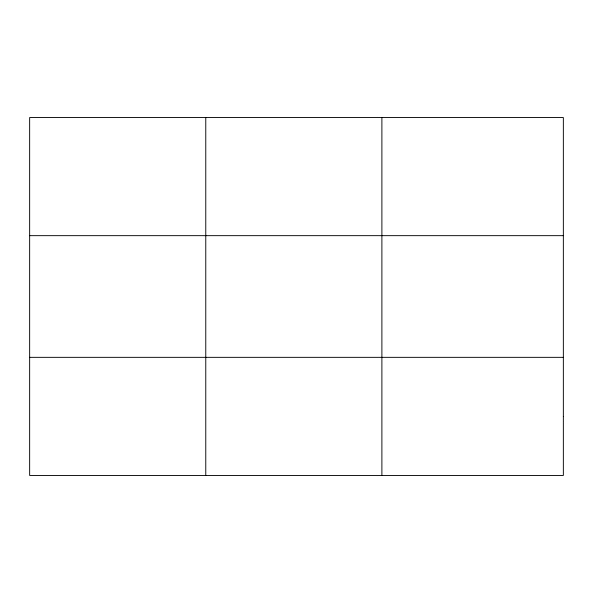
<?xml version="1.0" encoding="UTF-8"?>
<svg xmlns="http://www.w3.org/2000/svg" width="593" height="593" viewBox="0 0 593 593"><rect width="100%" height="100%" fill="white"/><g stroke="black" fill="none" stroke-linecap="round" stroke-linejoin="round"><path stroke-width="0.89" d="M205.771 475.445L205.771 117.555M381.892 475.445L381.892 117.555M29.65 235.658L563.35 235.658M29.65 357.342L563.35 357.342M563.35 416.397L563.35 475.445L29.65 475.445L29.65 117.555L563.35 117.555L563.35 416.397"/></g></svg>
